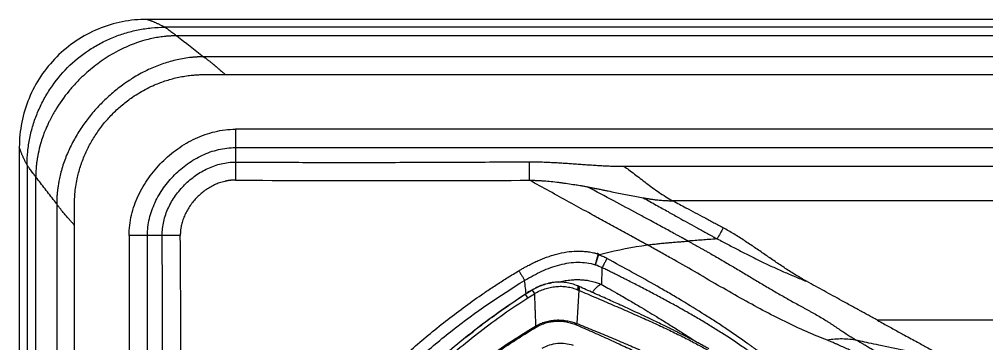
# Model space of a CAD drawing. Extents: x 525 to 613, y 487 to 635.
# Drawn here: x 525.39 to 548.09, y 585.09 to 592.69 of the extents above; entities that cross this region are included whole.
import ezdxf

# ---------------------------------------------------------------- set-up
doc = ezdxf.new("R2010")
doc.units = 0
doc.header["$MEASUREMENT"] = 0
doc.layers.add('1', color=4, linetype='Continuous')
doc.layers.add('STD TEST', color=3, linetype='Continuous')

# ---------------------------------------------------------------- blocks, each defined once
blk = doc.blocks.new('2023 VANGUARD')
at = {"layer": '1', "linetype": 'Continuous', "lineweight": 25}
for p, q in [((40.571, 0), (-40.571, 0)), ((-43.571, -3), (-43.571, -84.142))]:
    blk.add_line(p, q, dxfattribs=at)
at = {"layer": '1', "color": 3, "linetype": 'Continuous', "lineweight": 25}
for p, q in [((40.154, -0.184), (-40.154, -0.184)), ((39.877, -0.387), (-39.877, -0.387)), ((39.244, -0.878), (-39.244, -0.878)), ((-39.242, -1.296), (-38.735, -1.296)), ((-38.735, -1.296), (38.735, -1.296)), ((-7, -2.577), (-38.5, -2.577)), ((-38.5, -3.007), (-7.128, -3.007)), ((-38.5, -3.007), (-38.5, -3.348)), ((-43.387, -3.417), (-43.387, -83.725)), ((-29.379, -3.446), (-7.517, -3.446)), ((-43.184, -83.448), (-43.184, -3.694)), ((-19.657, -4.254), (-28.233, -4.254)), ((-42.693, -4.327), (-42.693, -82.815)), ((-42.275, -82.306), (-42.275, -4.836)), ((-40.994, -5.071), (-40.994, -37.279)), ((-40.564, -37.255), (-40.564, -5.071)), ((-40.218, -5.071), (-40.564, -5.071)), ((-31.701, -6.442), (-31.532, -6.344)), ((-31.694, -6.444), (-31.536, -6.347)), ((-31.502, -6.327), (-31.626, -6.397)), ((-31.442, -6.297), (-31.459, -6.304)), ((-30.439, -6.353), (-30.487, -7.133)), ((-30.465, -6.343), (-30.439, -6.353)), ((-30.435, -6.264), (-30.459, -6.253)), ((-31.701, -6.444), (-31.701, -6.442)), ((-31.605, -6.385), (-31.645, -6.41)), ((-31.636, -6.529), (-31.481, -6.434)), ((-31.451, -7.194), (-31.437, -7.219)), ((-30.487, -7.133), (-30.501, -7.164)), ((-19.897, -7.056), (-23.43, -7.056)), ((-33.089, -7.455), (-32.917, -7.33))]:
    blk.add_line(p, q, dxfattribs=at)
for centre, radius, start, end in [((-32.073, -6.754), 0.679, 28.4365, 37.1471), ((-30.548, -6.292), 0.0971, 328.895, 23.8696), ((-32.323, -6.934), 0.798, 30.4841, 37.9054)]:
    blk.add_arc(centre, radius, start, end, dxfattribs=at)
at = {"layer": '1', "linetype": 'Continuous', "lineweight": 25}
blk.add_open_spline([(-40.571, 0), (-40.767, 0), (-41.16, -0.039), (-41.726, -0.21), (-42.248, -0.49), (-42.706, -0.865), (-43.081, -1.323), (-43.36, -1.845), (-43.532, -2.411), (-43.571, -2.804), (-43.571, -3)], degree=3, dxfattribs=at)
at = {"layer": '1', "color": 3, "linetype": 'Continuous', "lineweight": 25}
for points, knots in [([(-43.387, -3.417), (-43.387, -3.311), (-43.377, -3.1), (-43.33, -2.786), (-43.252, -2.478), (-43.145, -2.179), (-43.008, -1.892), (-42.79, -1.529), (-42.453, -1.118), (-42.042, -0.781), (-41.679, -0.562), (-41.392, -0.426), (-41.093, -0.319), (-40.785, -0.241), (-40.471, -0.194), (-40.259, -0.184), (-40.154, -0.184)], [0, 0, 0, 0, 0.0625, 0.125, 0.1875, 0.25, 0.3125, 0.375, 0.5, 0.625, 0.6875, 0.75, 0.8125, 0.875, 0.9375, 1, 1, 1, 1]), ([(-40.571, 0), (-40.561, -0.003), (-40.543, -0.009), (-40.515, -0.019), (-40.487, -0.03), (-40.459, -0.04), (-40.431, -0.052), (-40.403, -0.063), (-40.375, -0.075), (-40.347, -0.087), (-40.319, -0.1), (-40.292, -0.113), (-40.264, -0.126), (-40.236, -0.14), (-40.209, -0.154), (-40.181, -0.169), (-40.163, -0.179), (-40.154, -0.184)], [0, 0, 0, 0, 0.067342, 0.134588, 0.201737, 0.26879, 0.335746, 0.402606, 0.46937, 0.536037, 0.602607, 0.669081, 0.735458, 0.801738, 0.867922, 0.93401, 1, 1, 1, 1]), ([(-40.154, -0.184), (-40.153, -0.184), (-40.152, -0.185), (-40.15, -0.186), (-40.147, -0.187), (-40.144, -0.189), (-40.141, -0.191), (-40.138, -0.193), (-40.134, -0.196), (-40.13, -0.199), (-40.126, -0.202), (-40.121, -0.205), (-40.109, -0.213), (-40.087, -0.229), (-40.052, -0.255), (-40.011, -0.285), (-39.976, -0.311), (-39.947, -0.333), (-39.925, -0.35), (-39.902, -0.368), (-39.885, -0.38), (-39.877, -0.387)], [0, 0, 0, 0, 0.020824, 0.041874, 0.063162, 0.084699, 0.106494, 0.128557, 0.150898, 0.173524, 0.196443, 0.219664, 0.243192, 0.364083, 0.494919, 0.616461, 0.750757, 0.808276, 0.869014, 0.932936, 1, 1, 1, 1]), ([(-39.877, -0.387), (-39.888, -0.387), (-39.91, -0.387), (-39.942, -0.387), (-39.975, -0.388), (-40.007, -0.39), (-40.04, -0.391), (-40.072, -0.394), (-40.105, -0.396), (-40.137, -0.399), (-40.208, -0.406), (-40.315, -0.421), (-40.468, -0.45), (-40.705, -0.509), (-40.954, -0.597), (-41.212, -0.717), (-41.408, -0.824), (-41.599, -0.945), (-41.777, -1.073), (-41.946, -1.21), (-42.098, -1.348), (-42.253, -1.504), (-42.472, -1.751), (-42.657, -2.011), (-42.794, -2.249), (-42.849, -2.354), (-42.909, -2.477), (-42.951, -2.573), (-42.992, -2.677), (-43.028, -2.774), (-43.08, -2.937), (-43.115, -3.079), (-43.134, -3.177), (-43.14, -3.208), (-43.146, -3.243), (-43.152, -3.28), (-43.158, -3.321), (-43.164, -3.365), (-43.17, -3.412), (-43.174, -3.462), (-43.178, -3.516), (-43.182, -3.572), (-43.184, -3.632), (-43.184, -3.673), (-43.184, -3.694)], [0, 0, 0, 0, 0.006349, 0.012698, 0.019046, 0.025394, 0.031743, 0.038091, 0.044439, 0.050786, 0.057134, 0.085716, 0.114309, 0.147854, 0.228558, 0.268239, 0.314256, 0.35878, 0.399966, 0.44284, 0.485718, 0.519842, 0.571472, 0.678555, 0.705333, 0.732111, 0.747707, 0.785678, 0.792838, 0.813086, 0.846421, 0.892836, 0.898444, 0.904656, 0.911472, 0.918892, 0.926916, 0.935544, 0.944777, 0.954613, 0.965054, 0.976099, 0.987747, 1, 1, 1, 1]), ([(-39.244, -0.878), (-39.247, -0.878), (-39.255, -0.878), (-39.265, -0.878), (-39.276, -0.878), (-39.287, -0.878), (-39.297, -0.879), (-39.308, -0.879), (-39.318, -0.879), (-39.329, -0.88), (-39.339, -0.88), (-39.35, -0.88), (-39.36, -0.881), (-39.37, -0.881), (-39.38, -0.882), (-39.391, -0.882), (-39.401, -0.883), (-39.435, -0.885), (-39.494, -0.889), (-39.605, -0.901), (-39.743, -0.921), (-39.906, -0.956), (-40.068, -0.999), (-40.227, -1.05), (-40.384, -1.11), (-40.544, -1.18), (-40.708, -1.263), (-40.86, -1.349), (-40.995, -1.434), (-41.165, -1.551), (-41.38, -1.718), (-41.626, -1.945), (-41.853, -2.191), (-42.058, -2.455), (-42.211, -2.69), (-42.319, -2.885), (-42.394, -3.035), (-42.461, -3.187), (-42.52, -3.343), (-42.572, -3.502), (-42.612, -3.653), (-42.64, -3.784), (-42.659, -3.894), (-42.672, -3.988), (-42.682, -4.077), (-42.687, -4.146), (-42.69, -4.202), (-42.691, -4.243), (-42.692, -4.285), (-42.693, -4.313), (-42.693, -4.327)], [0, 0, 0, 0, 0.00202, 0.004031, 0.006033, 0.008025, 0.010008, 0.011983, 0.013949, 0.015906, 0.017854, 0.019793, 0.021723, 0.023643, 0.025553, 0.027454, 0.029345, 0.031227, 0.046823, 0.062478, 0.093624, 0.125015, 0.156137, 0.187516, 0.218649, 0.250007, 0.285563, 0.321409, 0.348083, 0.374979, 0.437495, 0.500011, 0.562521, 0.625026, 0.6875, 0.719113, 0.749983, 0.781236, 0.812485, 0.843731, 0.874983, 0.899996, 0.918756, 0.937514, 0.953105, 0.968765, 0.976567, 0.984384, 0.991935, 1, 1, 1, 1]), ([(-39.244, -0.878), (-39.237, -0.883), (-39.224, -0.892), (-39.204, -0.906), (-39.183, -0.922), (-39.161, -0.938), (-39.138, -0.955), (-39.105, -0.981), (-39.056, -1.021), (-38.989, -1.077), (-38.923, -1.135), (-38.87, -1.181), (-38.829, -1.216), (-38.797, -1.244), (-38.765, -1.271), (-38.745, -1.288), (-38.735, -1.296)], [0, 0, 0, 0, 0.037685, 0.076959, 0.117822, 0.160275, 0.20432, 0.249959, 0.355035, 0.500002, 0.644968, 0.750045, 0.817903, 0.882179, 0.942876, 1, 1, 1, 1]), ([(-42.275, -4.329), (-42.275, -4.318), (-42.275, -4.296), (-42.274, -4.262), (-42.273, -4.228), (-42.272, -4.195), (-42.27, -4.161), (-42.268, -4.127), (-42.261, -4.046), (-42.246, -3.916), (-42.216, -3.75), (-42.18, -3.596), (-42.145, -3.478), (-42.114, -3.384), (-42.08, -3.291), (-42.015, -3.131), (-41.906, -2.909), (-41.75, -2.656), (-41.571, -2.419), (-41.371, -2.2), (-41.152, -2), (-40.941, -1.841), (-40.746, -1.716), (-40.573, -1.62), (-40.365, -1.522), (-40.118, -1.429), (-39.878, -1.365), (-39.684, -1.329), (-39.566, -1.314), (-39.478, -1.306), (-39.419, -1.301), (-39.36, -1.298), (-39.301, -1.296), (-39.262, -1.296), (-39.242, -1.296)], [0, 0, 0, 0, 0.007093, 0.014189, 0.021289, 0.028393, 0.035503, 0.042621, 0.049746, 0.087226, 0.125013, 0.156282, 0.187345, 0.203117, 0.218609, 0.250039, 0.312304, 0.375021, 0.437385, 0.500004, 0.562595, 0.62499, 0.666917, 0.708521, 0.749999, 0.812705, 0.874975, 0.906654, 0.937656, 0.950127, 0.962591, 0.975055, 0.987522, 1, 1, 1, 1]), ([(-40.994, -5.071), (-40.994, -4.99), (-40.984, -4.829), (-40.941, -4.59), (-40.872, -4.358), (-40.781, -4.134), (-40.668, -3.92), (-40.493, -3.648), (-40.231, -3.34), (-39.922, -3.078), (-39.651, -2.903), (-39.437, -2.791), (-39.213, -2.699), (-38.98, -2.63), (-38.742, -2.587), (-38.581, -2.577), (-38.5, -2.577)], [0, 0, 0, 0, 0.0625, 0.125, 0.1875, 0.25, 0.3125, 0.375, 0.5, 0.625, 0.6875, 0.75, 0.8125, 0.875, 0.9375, 1, 1, 1, 1]), ([(-38.5, -2.577), (-38.5, -2.62), (-38.5, -2.663), (-38.5, -2.747), (-38.5, -2.787), (-38.5, -2.862), (-38.5, -2.896), (-38.5, -2.958), (-38.5, -2.985), (-38.5, -3.007)], [0, 0, 0, 0, 0.25, 0.25, 0.5, 0.5, 0.75, 0.75, 1, 1, 1, 1]), ([(-43.387, -3.417), (-43.392, -3.408), (-43.402, -3.39), (-43.417, -3.362), (-43.431, -3.334), (-43.445, -3.307), (-43.458, -3.279), (-43.471, -3.251), (-43.484, -3.224), (-43.496, -3.196), (-43.508, -3.168), (-43.519, -3.14), (-43.53, -3.112), (-43.541, -3.084), (-43.551, -3.056), (-43.561, -3.028), (-43.568, -3.009), (-43.571, -3)], [0, 0, 0, 0, 0.06599, 0.132077, 0.198261, 0.264541, 0.330918, 0.397392, 0.463962, 0.530629, 0.597392, 0.664252, 0.731209, 0.798262, 0.865412, 0.932658, 1, 1, 1, 1]), ([(-40.564, -5.071), (-40.564, -5.004), (-40.556, -4.871), (-40.508, -4.607), (-40.396, -4.291), (-40.193, -3.945), (-39.933, -3.638), (-39.626, -3.379), (-39.279, -3.175), (-38.963, -3.063), (-38.7, -3.015), (-38.567, -3.007), (-38.5, -3.007)], [0, 0, 0, 0, 0.0625, 0.125, 0.25, 0.375, 0.5, 0.625, 0.75, 0.875, 0.9375, 1, 1, 1, 1]), ([(-40.218, -5.071), (-40.218, -5.015), (-40.212, -4.904), (-40.174, -4.684), (-40.082, -4.419), (-39.913, -4.129), (-39.696, -3.873), (-39.44, -3.656), (-39.151, -3.487), (-38.887, -3.393), (-38.667, -3.354), (-38.556, -3.348), (-38.5, -3.348)], [0, 0, 0, 0, 0.0625, 0.125, 0.25, 0.375, 0.5, 0.625, 0.75, 0.875, 0.9375, 1, 1, 1, 1]), ([(-38.5, -3.348), (-38.382, -3.349), (-38.148, -3.35), (-37.797, -3.351), (-37.447, -3.352), (-37.1, -3.353), (-36.754, -3.354), (-36.41, -3.354), (-36.067, -3.355), (-35.727, -3.355), (-35.388, -3.354), (-34.887, -3.354), (-34.199, -3.352), (-33.361, -3.349), (-32.487, -3.345), (-31.912, -3.342), (-31.599, -3.34)], [0, 0, 0, 0, 0.0511193, 0.1019895, 0.1526107, 0.202983, 0.2531064, 0.302981, 0.352607, 0.4019842, 0.451113, 0.4999932, 0.6197055, 0.7499932, 0.864267, 1, 1, 1, 1]), ([(-38.5, -3.348), (-38.5, -3.351), (-38.5, -3.356), (-38.5, -3.363), (-38.5, -3.371), (-38.5, -3.379), (-38.5, -3.387), (-38.5, -3.395), (-38.5, -3.403), (-38.5, -3.411), (-38.5, -3.419), (-38.5, -3.427), (-38.5, -3.435), (-38.5, -3.442), (-38.5, -3.45), (-38.5, -3.457), (-38.5, -3.465), (-38.5, -3.472), (-38.5, -3.478), (-38.5, -3.485), (-38.5, -3.491), (-38.5, -3.497), (-38.5, -3.503), (-38.5, -3.509), (-38.5, -3.514), (-38.5, -3.519), (-38.5, -3.523), (-38.5, -3.537), (-38.5, -3.56), (-38.5, -3.594), (-38.5, -3.626), (-38.5, -3.658), (-38.5, -3.688), (-38.5, -3.717), (-38.5, -3.745), (-38.5, -3.762), (-38.5, -3.771)], [0, 0, 0, 0, 0.027898, 0.055231, 0.081975, 0.108107, 0.133607, 0.158455, 0.182633, 0.206124, 0.228914, 0.250988, 0.272335, 0.292943, 0.312802, 0.331904, 0.350241, 0.367805, 0.384591, 0.400594, 0.41581, 0.430235, 0.443866, 0.4567, 0.468737, 0.479974, 0.49041, 0.500045, 0.574468, 0.645673, 0.713511, 0.77788, 0.83872, 0.896011, 0.949759, 1, 1, 1, 1]), ([(-31.599, -3.34), (-31.588, -3.34), (-31.566, -3.34), (-31.533, -3.34), (-31.499, -3.34), (-31.465, -3.34), (-31.43, -3.341), (-31.394, -3.342), (-31.357, -3.343), (-31.288, -3.345), (-31.183, -3.349), (-31.047, -3.355), (-30.906, -3.363), (-30.774, -3.372), (-30.633, -3.381), (-30.495, -3.391), (-30.351, -3.401), (-30.209, -3.411), (-30.071, -3.42), (-29.93, -3.429), (-29.794, -3.436), (-29.677, -3.441), (-29.585, -3.444), (-29.514, -3.445), (-29.445, -3.446), (-29.4, -3.446), (-29.379, -3.446)], [0, 0, 0, 0, 0.014628, 0.029538, 0.044732, 0.060211, 0.075976, 0.092028, 0.10837, 0.125, 0.184821, 0.249999, 0.308843, 0.375, 0.428851, 0.5, 0.562501, 0.625001, 0.691657, 0.750002, 0.815364, 0.875001, 0.908043, 0.939885, 0.970534, 1, 1, 1, 1]), ([(-31.595, -3.774), (-31.595, -3.732), (-31.595, -3.689), (-31.596, -3.605), (-31.596, -3.563), (-31.597, -3.486), (-31.597, -3.45), (-31.598, -3.388), (-31.599, -3.361), (-31.599, -3.34)], [0, 0, 0, 0, 0.25, 0.25, 0.5, 0.5, 0.75, 0.75, 1, 1, 1, 1]), ([(-43.184, -3.694), (-43.188, -3.689), (-43.195, -3.679), (-43.206, -3.666), (-43.216, -3.652), (-43.226, -3.639), (-43.235, -3.627), (-43.244, -3.615), (-43.262, -3.592), (-43.286, -3.559), (-43.316, -3.519), (-43.342, -3.484), (-43.359, -3.46), (-43.369, -3.446), (-43.374, -3.438), (-43.379, -3.431), (-43.382, -3.425), (-43.385, -3.421), (-43.387, -3.418), (-43.387, -3.417)], [0, 0, 0, 0, 0.038706, 0.076392, 0.11305, 0.148673, 0.183252, 0.216782, 0.249256, 0.38355, 0.505097, 0.635932, 0.756828, 0.799725, 0.841605, 0.882518, 0.922514, 0.961653, 1, 1, 1, 1]), ([(-42.693, -4.327), (-42.702, -4.315), (-42.784, -4.21), (-42.939, -4.013), (-43.093, -3.813), (-43.174, -3.707), (-43.184, -3.694)], [0.2183404, 0.2183404, 0.2183404, 0.2183404, 0.25, 0.5, 0.75, 0.7855862, 0.7855862, 0.7855862, 0.7855862]), ([(-38.5, -3.771), (-38.507, -3.771), (-38.521, -3.771), (-38.541, -3.771), (-38.562, -3.772), (-38.583, -3.774), (-38.603, -3.775), (-38.624, -3.777), (-38.645, -3.78), (-38.666, -3.783), (-38.687, -3.787), (-38.708, -3.79), (-38.729, -3.795), (-38.783, -3.807), (-38.871, -3.833), (-38.987, -3.88), (-39.099, -3.939), (-39.205, -4.007), (-39.305, -4.085), (-39.397, -4.171), (-39.483, -4.264), (-39.559, -4.364), (-39.627, -4.47), (-39.685, -4.583), (-39.732, -4.7), (-39.758, -4.793), (-39.772, -4.857), (-39.778, -4.893), (-39.784, -4.929), (-39.788, -4.965), (-39.79, -5), (-39.792, -5.036), (-39.792, -5.059), (-39.792, -5.071)], [0, 0, 0, 0, 0.010212, 0.020447, 0.030709, 0.041002, 0.05133, 0.061697, 0.072107, 0.082563, 0.093069, 0.103629, 0.114246, 0.124925, 0.186843, 0.250003, 0.311987, 0.374952, 0.437064, 0.500003, 0.562703, 0.625059, 0.687847, 0.749993, 0.81312, 0.875065, 0.893381, 0.911507, 0.929464, 0.947271, 0.964949, 0.982518, 1, 1, 1, 1]), ([(-38.5, -3.771), (-37.349, -3.778), (-36.198, -3.782), (-33.895, -3.783), (-32.744, -3.779), (-31.595, -3.774)], [0, 0, 0, 0, 0.5, 0.5, 1, 1, 1, 1]), ([(-31.595, -3.774), (-31.584, -3.774), (-31.562, -3.774), (-31.529, -3.774), (-31.496, -3.775), (-31.462, -3.776), (-31.428, -3.777), (-31.394, -3.779), (-31.359, -3.78), (-31.324, -3.782), (-31.288, -3.785), (-31.21, -3.79), (-31.085, -3.802), (-30.945, -3.818), (-30.83, -3.833), (-30.718, -3.848), (-30.599, -3.866), (-30.488, -3.883), (-30.402, -3.897), (-30.323, -3.911), (-30.268, -3.921), (-30.242, -3.926)], [0, 0, 0, 0, 0.02382, 0.047902, 0.072246, 0.096854, 0.121723, 0.146855, 0.172249, 0.197904, 0.223821, 0.249999, 0.370431, 0.499998, 0.558955, 0.624999, 0.749996, 0.82244, 0.875001, 0.941332, 1, 1, 1, 1]), ([(-28.829, -5.292), (-28.832, -5.29), (-28.84, -5.285), (-28.851, -5.279), (-28.862, -5.273), (-28.874, -5.267), (-28.885, -5.261), (-28.896, -5.255), (-28.907, -5.248), (-28.918, -5.242), (-28.93, -5.236), (-28.941, -5.23), (-28.952, -5.224), (-28.963, -5.218), (-28.974, -5.212), (-28.986, -5.205), (-28.997, -5.199), (-29.008, -5.193), (-29.019, -5.187), (-29.03, -5.181), (-29.041, -5.175), (-29.052, -5.169), (-29.064, -5.163), (-29.075, -5.157), (-29.086, -5.15), (-29.097, -5.144), (-29.108, -5.138), (-29.119, -5.132), (-29.13, -5.126), (-29.141, -5.12), (-29.152, -5.114), (-29.163, -5.108), (-29.228, -5.073), (-29.347, -5.007), (-29.576, -4.882), (-29.865, -4.723), (-30.245, -4.515), (-30.665, -4.284), (-31.126, -4.031), (-31.437, -3.86), (-31.595, -3.774)], [0, 0, 0, 0, 0.004063, 0.008127, 0.012191, 0.016253, 0.020313, 0.024369, 0.028423, 0.032474, 0.036523, 0.040569, 0.044613, 0.048654, 0.052693, 0.05673, 0.060764, 0.064796, 0.068826, 0.072853, 0.076877, 0.0809, 0.08492, 0.088938, 0.092953, 0.096966, 0.100977, 0.104985, 0.108991, 0.112995, 0.116997, 0.120996, 0.124993, 0.186978, 0.250008, 0.373578, 0.500003, 0.662739, 0.829258, 1, 1, 1, 1]), ([(-30.242, -3.926), (-30.217, -3.931), (-30.166, -3.941), (-30.086, -3.956), (-30.001, -3.973), (-29.917, -3.99), (-29.832, -4.007), (-29.723, -4.03), (-29.585, -4.058), (-29.42, -4.091), (-29.253, -4.124), (-29.087, -4.155), (-28.978, -4.176), (-28.925, -4.185)], [0, 0, 0, 0, 0.05659, 0.117148, 0.181632, 0.249996, 0.307591, 0.374999, 0.500002, 0.622, 0.750003, 0.879454, 1, 1, 1, 1]), ([(-27.872, -5.201), (-27.875, -5.199), (-27.883, -5.195), (-27.895, -5.188), (-27.91, -5.18), (-27.927, -5.171), (-27.955, -5.156), (-27.986, -5.139), (-28.035, -5.112), (-28.093, -5.081), (-28.192, -5.027), (-28.315, -4.96), (-28.526, -4.845), (-28.773, -4.712), (-29.158, -4.506), (-29.639, -4.248), (-30.034, -4.037), (-30.242, -3.926)], [0, 0, 0, 0, 0.004606, 0.009814, 0.015625, 0.022907, 0.03125, 0.051359, 0.0625, 0.09375, 0.125, 0.1875, 0.25, 0.392857, 0.5, 0.737158, 1, 1, 1, 1]), ([(-28.925, -4.185), (-28.911, -4.188), (-28.884, -4.193), (-28.847, -4.199), (-28.812, -4.205), (-28.782, -4.21), (-28.733, -4.218), (-28.667, -4.227), (-28.59, -4.236), (-28.525, -4.242), (-28.467, -4.246), (-28.409, -4.25), (-28.351, -4.252), (-28.292, -4.254), (-28.253, -4.254), (-28.233, -4.254)], [0, 0, 0, 0, 0.061261, 0.116814, 0.166744, 0.211132, 0.250053, 0.383145, 0.499989, 0.582232, 0.664982, 0.748195, 0.831817, 0.915781, 1, 1, 1, 1]), ([(-28.925, -4.185), (-28.823, -4.242), (-28.629, -4.35), (-28.354, -4.504), (-28.04, -4.68), (-27.778, -4.825), (-27.562, -4.945), (-27.448, -5.008), (-27.362, -5.056), (-27.304, -5.088), (-27.277, -5.103), (-27.258, -5.114), (-27.249, -5.119), (-27.246, -5.121)], [0, 0, 0, 0, 0.181869, 0.346247, 0.493022, 0.74341, 0.813034, 0.878568, 0.947684, 0.965912, 0.983692, 0.994324, 1, 1, 1, 1]), ([(-28.233, -4.254), (-28.13, -4.309), (-27.953, -4.402), (-27.703, -4.534), (-27.52, -4.631), (-27.375, -4.71), (-27.283, -4.759), (-27.211, -4.798), (-27.165, -4.823), (-27.129, -4.843), (-27.11, -4.853), (-27.1, -4.859), (-27.098, -4.859), (-27.097, -4.86), (-27.093, -4.862), (-27.086, -4.866), (-27.07, -4.875), (-27.056, -4.882), (-27.047, -4.887)], [0.3231986, 0.3231986, 0.3231986, 0.3231986, 0.5, 0.625, 0.75, 0.8125, 0.875, 0.90625, 0.9375, 0.953125, 0.96875, 0.9697266, 0.9707031, 0.9716797, 0.9726562, 0.9765625, 0.984375, 1, 1, 1, 1]), ([(-42.275, -4.836), (-42.28, -4.829), (-42.291, -4.816), (-42.308, -4.796), (-42.326, -4.775), (-42.345, -4.753), (-42.364, -4.73), (-42.393, -4.697), (-42.436, -4.648), (-42.494, -4.581), (-42.55, -4.515), (-42.593, -4.462), (-42.624, -4.422), (-42.649, -4.389), (-42.672, -4.357), (-42.686, -4.337), (-42.693, -4.327)], [0, 0, 0, 0, 0.037685, 0.076959, 0.117822, 0.160275, 0.20432, 0.249959, 0.355033, 0.500002, 0.644967, 0.750045, 0.817903, 0.882179, 0.942876, 1, 1, 1, 1]), ([(-42.275, -4.836), (-42.275, -4.814), (-42.275, -4.73), (-42.275, -4.561), (-42.275, -4.414), (-42.275, -4.329)], [0, 0, 0, 0, 0.1270692, 0.4999999, 1, 1, 1, 1]), ([(-27.047, -4.887), (-27.072, -4.933), (-27.122, -5.025), (-27.168, -5.109), (-27.188, -5.148), (-27.188, -5.148), (-27.188, -5.148), (-27.188, -5.148)], [0, 0, 0, 0, 0.5, 1, 1, 1, 1.000246, 1.000246, 1.000246, 1.000246]), ([(-25.098, -6.141), (-25.108, -6.135), (-25.128, -6.124), (-25.169, -6.101), (-25.242, -6.059), (-25.387, -5.972), (-25.591, -5.841), (-25.832, -5.679), (-26.071, -5.515), (-26.311, -5.351), (-26.551, -5.189), (-26.796, -5.032), (-26.962, -4.934), (-27.047, -4.887)], [0.0017354, 0.0017354, 0.0017354, 0.0017354, 0.015625, 0.03125, 0.0625, 0.125, 0.25, 0.375, 0.5, 0.625, 0.75, 0.875, 1, 1, 1, 1]), ([(-40.564, -5.071), (-40.586, -5.071), (-40.613, -5.071), (-40.674, -5.071), (-40.709, -5.071), (-40.784, -5.071), (-40.824, -5.071), (-40.908, -5.071), (-40.951, -5.071), (-40.994, -5.071)], [0, 0, 0, 0, 0.25, 0.25, 0.5, 0.5, 0.75, 0.75, 1, 1, 1, 1]), ([(-40.23, -11.976), (-40.229, -11.832), (-40.228, -11.544), (-40.225, -11.113), (-40.222, -10.681), (-40.218, -10.087), (-40.215, -9.368), (-40.212, -8.621), (-40.21, -8.012), (-40.21, -7.505), (-40.21, -7.004), (-40.211, -6.511), (-40.212, -6.025), (-40.215, -5.546), (-40.217, -5.228), (-40.218, -5.071)], [0, 0, 0, 0, 0.0625, 0.125, 0.187499, 0.25, 0.383072, 0.499994, 0.574432, 0.647865, 0.720296, 0.791724, 0.86215, 0.931576, 1, 1, 1, 1]), ([(-39.792, -5.071), (-39.797, -5.071), (-39.807, -5.071), (-39.822, -5.071), (-39.838, -5.071), (-39.854, -5.071), (-39.87, -5.071), (-39.888, -5.071), (-39.905, -5.071), (-39.923, -5.071), (-39.942, -5.071), (-39.961, -5.071), (-39.98, -5.071), (-39.999, -5.071), (-40.018, -5.071), (-40.034, -5.071), (-40.047, -5.071), (-40.057, -5.071), (-40.068, -5.071), (-40.081, -5.071), (-40.094, -5.071), (-40.109, -5.071), (-40.124, -5.071), (-40.139, -5.071), (-40.155, -5.071), (-40.172, -5.071), (-40.188, -5.071), (-40.203, -5.071), (-40.213, -5.071), (-40.218, -5.071)], [0, 0, 0, 0, 0.028359, 0.057847, 0.088472, 0.120241, 0.153158, 0.187223, 0.222435, 0.258788, 0.296272, 0.334873, 0.374573, 0.415348, 0.457169, 0.500002, 0.520271, 0.543711, 0.570311, 0.600054, 0.632913, 0.668849, 0.707811, 0.749732, 0.794526, 0.842089, 0.892293, 0.944988, 1, 1, 1, 1]), ([(-39.794, -11.981), (-39.793, -11.711), (-39.79, -11.208), (-39.786, -10.506), (-39.783, -9.913), (-39.782, -9.427), (-39.781, -9.048), (-39.78, -8.778), (-39.78, -8.616), (-39.779, -8.256), (-39.779, -7.662), (-39.781, -6.966), (-39.783, -6.39), (-39.785, -5.934), (-39.789, -5.479), (-39.791, -5.191), (-39.792, -5.071)], [0, 0, 0, 0, 0.117092, 0.218615, 0.304552, 0.374888, 0.429609, 0.468706, 0.492169, 0.499994, 0.625001, 0.749998, 0.802304, 0.874995, 0.947806, 1, 1, 1, 1]), ([(-28.829, -5.292), (-28.829, -5.292), (-28.829, -5.292), (-28.829, -5.292), (-28.788, -5.286), (-28.707, -5.276), (-28.586, -5.262), (-28.465, -5.25), (-28.344, -5.239), (-28.224, -5.229), (-28.105, -5.219), (-27.987, -5.21), (-27.91, -5.204), (-27.872, -5.201), (-27.872, -5.201), (-27.872, -5.201), (-27.872, -5.201)], [-0.000042, -0.000042, -0.000042, -0.000042, -0.000012, -0.000012, -0.000012, 0.124988, 0.249988, 0.374988, 0.499988, 0.624988, 0.749988, 0.874988, 0.999988, 0.999988, 0.999988, 1.00003, 1.00003, 1.00003, 1.00003]), ([(-27.188, -5.148), (-27.255, -5.153), (-27.373, -5.162), (-27.547, -5.176), (-27.708, -5.188), (-27.817, -5.197), (-27.871, -5.201)], [0, 0, 0, 0, 0.293681, 0.518666, 0.762347, 1, 1, 1, 1]), ([(-27.871, -5.201), (-27.851, -5.213), (-27.808, -5.236), (-27.744, -5.271), (-27.679, -5.307), (-27.613, -5.344), (-27.545, -5.382), (-27.477, -5.42), (-27.407, -5.46), (-27.315, -5.512), (-27.203, -5.576), (-27.068, -5.655), (-26.936, -5.732), (-26.805, -5.81), (-26.677, -5.886), (-26.503, -5.989), (-26.287, -6.119), (-26.072, -6.247), (-25.9, -6.348), (-25.729, -6.447), (-25.515, -6.569), (-25.323, -6.675), (-25.196, -6.744), (-25.132, -6.779), (-25.069, -6.814), (-24.984, -6.86), (-24.88, -6.918), (-24.756, -6.99), (-24.655, -7.051), (-24.576, -7.101), (-24.518, -7.139), (-24.461, -7.177), (-24.405, -7.214), (-24.35, -7.252), (-24.278, -7.3), (-24.19, -7.357), (-24.106, -7.41), (-24.042, -7.45), (-24, -7.476), (-23.964, -7.498), (-23.934, -7.516), (-23.914, -7.527), (-23.905, -7.533)], [0, 0, 0, 0, 0.014574, 0.029449, 0.044624, 0.060097, 0.075867, 0.091934, 0.108294, 0.124948, 0.156336, 0.187455, 0.220951, 0.249961, 0.28153, 0.312466, 0.37497, 0.437473, 0.468726, 0.499978, 0.562481, 0.624985, 0.640603, 0.656238, 0.67196, 0.687491, 0.718743, 0.749995, 0.781247, 0.797015, 0.812499, 0.82817, 0.84375, 0.859228, 0.875004, 0.906309, 0.937494, 0.953102, 0.968746, 0.979309, 0.989724, 1, 1, 1, 1]), ([(-27.246, -5.121), (-27.241, -5.124), (-27.232, -5.129), (-27.219, -5.135), (-27.209, -5.14), (-27.202, -5.143), (-27.196, -5.145), (-27.193, -5.146), (-27.191, -5.147), (-27.19, -5.147), (-27.189, -5.148), (-27.188, -5.148), (-27.188, -5.148)], [0, 0, 0, 0, 0.271047, 0.515727, 0.643293, 0.792028, 0.871401, 0.9323, 0.958942, 0.978632, 0.991844, 1, 1, 1, 1]), ([(-27.188, -5.148), (-27.188, -5.148), (-27.188, -5.148), (-27.188, -5.148), (-27.102, -5.193), (-26.931, -5.283), (-26.674, -5.417), (-26.416, -5.549), (-26.157, -5.678), (-25.895, -5.802), (-25.631, -5.92), (-25.409, -6.015), (-25.252, -6.08), (-25.174, -6.112), (-25.129, -6.13), (-25.107, -6.139), (-25.095, -6.143)], [0, 0, 0, 0, 0.000091, 0.000091, 0.000091, 0.125091, 0.250091, 0.375091, 0.500091, 0.625091, 0.750091, 0.875091, 0.937591, 0.968841, 0.984466, 1.000091, 1.000091, 1.000091, 1.000091]), ([(-31.846, -5.896), (-31.833, -5.889), (-31.81, -5.874), (-31.774, -5.853), (-31.738, -5.833), (-31.703, -5.813), (-31.669, -5.795), (-31.609, -5.763), (-31.526, -5.72), (-31.416, -5.668), (-31.305, -5.621), (-31.192, -5.577), (-31.078, -5.539), (-30.921, -5.493), (-30.724, -5.452), (-30.523, -5.435), (-30.364, -5.437), (-30.264, -5.445), (-30.185, -5.456), (-30.126, -5.466), (-30.08, -5.476), (-30.041, -5.485), (-30.021, -5.49), (-30.007, -5.493)], [0, 0, 0, 0, 0.02181, 0.043259, 0.064347, 0.085077, 0.105448, 0.125461, 0.189342, 0.250915, 0.314789, 0.375968, 0.439127, 0.500361, 0.629066, 0.75054, 0.813283, 0.874867, 0.906022, 0.937192, 0.968649, 0.977951, 1, 1, 1, 1]), ([(-29.978, -5.522), (-29.939, -5.512), (-29.901, -5.502), (-29.521, -5.407), (-29.176, -5.339), (-28.829, -5.292)], [0.20682118, 0.20682118, 0.20682118, 0.20682118, 0.21176884, 0.21176884, 0.25494767, 0.25494767, 0.25494767, 0.25494767]), ([(-24.604, -7.527), (-24.762, -7.465), (-24.925, -7.398), (-25.257, -7.252), (-25.426, -7.174), (-25.768, -7.007), (-25.941, -6.918), (-26.29, -6.733), (-26.466, -6.636), (-26.821, -6.437), (-27, -6.335), (-27.359, -6.127), (-27.54, -6.022), (-27.904, -5.812), (-28.088, -5.707), (-28.364, -5.55), (-28.457, -5.498), (-28.642, -5.394), (-28.735, -5.343), (-28.829, -5.292)], [0, 0, 0, 0, 0.125, 0.125, 0.25, 0.25, 0.375, 0.375, 0.5, 0.5, 0.625, 0.625, 0.75, 0.75, 0.875, 0.875, 0.9375, 0.9375, 1, 1, 1, 1]), ([(-30.05, -5.755), (-30.048, -5.746), (-30.045, -5.734), (-30.036, -5.702), (-30.031, -5.684), (-30.019, -5.641), (-30.012, -5.618), (-29.998, -5.57), (-29.991, -5.545), (-29.983, -5.521)], [0, 0, 0, 0, 0.25, 0.25, 0.5, 0.5, 0.75, 0.75, 1, 1, 1, 1]), ([(-29.978, -5.522), (-29.979, -5.525), (-29.982, -5.532), (-29.985, -5.543), (-29.988, -5.553), (-29.991, -5.564), (-29.995, -5.574), (-29.998, -5.584), (-30.001, -5.595), (-30.004, -5.605), (-30.007, -5.615), (-30.01, -5.625), (-30.013, -5.635), (-30.016, -5.644), (-30.019, -5.654), (-30.022, -5.663), (-30.025, -5.672), (-30.028, -5.683), (-30.031, -5.693), (-30.035, -5.704), (-30.038, -5.716), (-30.041, -5.726), (-30.045, -5.737), (-30.048, -5.747), (-30.049, -5.752), (-30.05, -5.755)], [0, 0, 0, 0, 0.034515, 0.06933, 0.104421, 0.139763, 0.17533, 0.211093, 0.247024, 0.283095, 0.319274, 0.355531, 0.391835, 0.428155, 0.464459, 0.500717, 0.54005, 0.583757, 0.631758, 0.683938, 0.740135, 0.800137, 0.863675, 0.930424, 1, 1, 1, 1]), ([(-29.977, -5.501), (-29.978, -5.501), (-29.979, -5.5), (-29.981, -5.499), (-29.985, -5.497), (-29.991, -5.495), (-29.996, -5.494), (-30.001, -5.494), (-30.004, -5.494), (-30.007, -5.494), (-30.007, -5.493)], [0, 0, 0, 0, 0.052665, 0.126138, 0.250634, 0.49931, 0.64426, 0.785997, 0.91509, 1, 1, 1, 1]), ([(-29.983, -5.521), (-29.983, -5.521), (-29.982, -5.521), (-29.98, -5.522), (-29.98, -5.522), (-29.979, -5.522), (-29.979, -5.522), (-29.978, -5.522), (-29.978, -5.522), (-29.978, -5.522)], [0, 0, 0, 0, 0.5, 0.5, 0.75, 0.875, 0.96875, 0.96875, 1, 1, 1, 1]), ([(-29.781, -5.609), (-29.812, -5.592), (-29.845, -5.577), (-29.894, -5.555), (-29.919, -5.544), (-29.944, -5.534), (-29.961, -5.528), (-29.97, -5.525), (-29.978, -5.522)], [0, 0, 0, 0, 0.5, 0.5, 0.75, 0.875, 0.875, 1, 1, 1, 1]), ([(-29.781, -5.609), (-29.792, -5.631), (-29.803, -5.654), (-29.826, -5.698), (-29.837, -5.72), (-29.857, -5.758), (-29.867, -5.775), (-29.883, -5.802), (-29.889, -5.813), (-29.894, -5.821)], [0, 0, 0, 0, 0.25, 0.25, 0.5, 0.5, 0.75, 0.75, 1, 1, 1, 1]), ([(-25.629, -8.234), (-25.69, -8.186), (-25.753, -8.137), (-25.884, -8.036), (-25.952, -7.984), (-26.093, -7.879), (-26.165, -7.826), (-26.258, -7.759), (-26.277, -7.745), (-26.315, -7.718), (-26.334, -7.705), (-26.372, -7.678), (-26.39, -7.664), (-26.429, -7.637), (-26.448, -7.623), (-26.622, -7.499), (-26.783, -7.387), (-27.037, -7.216), (-27.123, -7.159), (-27.299, -7.045), (-27.389, -6.988), (-27.659, -6.817), (-27.842, -6.704), (-28.123, -6.537), (-28.217, -6.481), (-28.407, -6.371), (-28.502, -6.316), (-28.983, -6.042), (-29.377, -5.825), (-29.781, -5.609)], [0, 0, 0, 0, 0.0625, 0.0625, 0.125, 0.125, 0.1875, 0.1875, 0.203125, 0.203125, 0.21875, 0.21875, 0.234375, 0.234375, 0.25, 0.25, 0.375, 0.375, 0.4375, 0.4375, 0.5, 0.5, 0.625, 0.625, 0.6875, 0.6875, 0.75, 0.75, 1, 1, 1, 1]), ([(-37.693, -11.744), (-37.678, -11.719), (-37.648, -11.671), (-37.604, -11.598), (-37.559, -11.525), (-37.514, -11.454), (-37.47, -11.383), (-37.425, -11.312), (-37.379, -11.242), (-37.334, -11.173), (-37.289, -11.105), (-37.244, -11.036), (-37.198, -10.969), (-37.153, -10.902), (-37.107, -10.836), (-37.062, -10.77), (-37.016, -10.705), (-36.97, -10.64), (-36.925, -10.576), (-36.879, -10.513), (-36.833, -10.45), (-36.787, -10.387), (-36.741, -10.326), (-36.695, -10.264), (-36.649, -10.204), (-36.603, -10.143), (-36.557, -10.084), (-36.472, -9.973), (-36.345, -9.814), (-36.178, -9.61), (-36.011, -9.412), (-35.785, -9.153), (-35.494, -8.833), (-35.129, -8.456), (-34.754, -8.093), (-34.368, -7.742), (-33.974, -7.404), (-33.568, -7.076), (-33.151, -6.761), (-32.828, -6.531), (-32.602, -6.377), (-32.479, -6.295), (-32.354, -6.214), (-32.229, -6.133), (-32.102, -6.053), (-31.974, -5.974), (-31.889, -5.922), (-31.846, -5.896)], [0, 0, 0, 0, 0.010281, 0.020506, 0.030676, 0.040791, 0.050851, 0.060857, 0.070809, 0.080706, 0.090551, 0.100342, 0.11008, 0.119765, 0.129398, 0.138978, 0.148505, 0.157981, 0.167405, 0.176777, 0.186097, 0.195366, 0.204583, 0.213749, 0.222863, 0.231927, 0.24094, 0.249901, 0.282233, 0.313862, 0.344789, 0.375015, 0.437453, 0.499961, 0.563557, 0.624854, 0.687397, 0.749996, 0.812292, 0.874935, 0.892611, 0.910351, 0.928154, 0.94602, 0.963949, 0.981943, 1, 1, 1, 1]), ([(-31.846, -5.896), (-31.832, -5.918), (-31.818, -5.942), (-31.789, -5.989), (-31.776, -6.012), (-31.75, -6.054), (-31.739, -6.072), (-31.721, -6.103), (-31.714, -6.115), (-31.709, -6.123)], [0, 0, 0, 0, 0.25, 0.25, 0.5, 0.5, 0.75, 0.75, 1, 1, 1, 1]), ([(-31.709, -6.123), (-31.576, -6.043), (-31.441, -5.97), (-31.167, -5.845), (-31.027, -5.794), (-30.813, -5.738), (-30.742, -5.723), (-30.6, -5.703), (-30.529, -5.697), (-30.388, -5.696), (-30.318, -5.7), (-30.182, -5.72), (-30.115, -5.735), (-30.05, -5.755)], [0, 0, 0, 0, 0.25, 0.25, 0.5, 0.5, 0.625, 0.625, 0.75, 0.75, 0.875, 0.875, 1, 1, 1, 1]), ([(-29.894, -5.821), (-29.895, -5.855), (-29.898, -5.921), (-29.901, -6.021), (-29.905, -6.119), (-29.907, -6.184), (-29.908, -6.216)], [0, 0, 0, 0, 0.256084, 0.499999, 0.756664, 1, 1, 1, 1]), ([(-25.803, -8.27), (-25.81, -8.265), (-25.825, -8.253), (-25.849, -8.233), (-25.876, -8.212), (-25.907, -8.187), (-25.944, -8.158), (-26.004, -8.111), (-26.082, -8.051), (-26.215, -7.95), (-26.386, -7.825), (-26.681, -7.618), (-27, -7.407), (-27.34, -7.195), (-27.604, -7.035), (-27.82, -6.91), (-28.003, -6.806), (-28.142, -6.728), (-28.294, -6.645), (-28.437, -6.568), (-28.579, -6.492), (-28.774, -6.389), (-29.012, -6.265), (-29.242, -6.147), (-29.404, -6.065), (-29.507, -6.013), (-29.607, -5.963), (-29.705, -5.914), (-29.8, -5.867), (-29.863, -5.836), (-29.894, -5.821)], [0, 0, 0, 0, 0.007649, 0.016228, 0.025739, 0.03618, 0.049742, 0.063303, 0.097752, 0.126504, 0.189592, 0.25179, 0.376577, 0.438202, 0.502368, 0.564842, 0.587733, 0.626988, 0.657988, 0.688961, 0.721206, 0.750889, 0.815561, 0.874989, 0.897211, 0.918873, 0.939979, 0.960533, 0.980538, 1, 1, 1, 1]), ([(-37.466, -11.88), (-37.111, -11.292), (-36.723, -10.728), (-36.09, -9.919), (-35.87, -9.655), (-35.415, -9.141), (-35.181, -8.892), (-34.697, -8.408), (-34.447, -8.173), (-33.934, -7.719), (-33.67, -7.499), (-32.86, -6.866), (-32.297, -6.478), (-31.709, -6.123)], [0, 0, 0, 0, 0.25, 0.25, 0.375, 0.375, 0.5, 0.5, 0.625, 0.625, 0.75, 0.75, 1, 1, 1, 1]), ([(-31.674, -6.428), (-31.679, -6.387), (-31.691, -6.285), (-31.702, -6.183), (-31.709, -6.123)], [0, 0, 0, 0, 0.408667, 1, 1, 1, 1]), ([(-30.926, -6.166), (-30.881, -6.155), (-30.792, -6.133), (-30.677, -6.116), (-30.59, -6.108), (-30.536, -6.105), (-30.492, -6.104), (-30.447, -6.104), (-30.402, -6.105), (-30.356, -6.108), (-30.315, -6.111), (-30.268, -6.116), (-30.189, -6.128), (-30.093, -6.149), (-29.997, -6.18), (-29.941, -6.201), (-29.916, -6.212), (-29.91, -6.215), (-29.909, -6.215), (-29.908, -6.216), (-29.908, -6.216), (-29.908, -6.216), (-29.908, -6.216), (-29.908, -6.216), (-29.908, -6.216), (-29.908, -6.216)], [0, 0, 0, 0, 0.1348485, 0.2658441, 0.3348818, 0.3873409, 0.4222434, 0.4617314, 0.5179547, 0.5529875, 0.5930407, 0.6384853, 0.6897337, 0.8221876, 0.9206452, 0.9802287, 0.9950722, 0.9987797, 0.999696, 0.9999236, 0.9999805, 0.9999948, 0.9999984, 0.9999996, 1, 1, 1, 1]), ([(-31.536, -6.347), (-31.536, -6.347), (-31.534, -6.346), (-31.533, -6.345), (-31.532, -6.344)], [0, 0, 0, 0, 0.56, 1, 1, 1, 1]), ([(-31.536, -6.347), (-31.535, -6.348), (-31.533, -6.35), (-31.526, -6.36), (-31.519, -6.372), (-31.51, -6.386), (-31.497, -6.406), (-31.487, -6.423), (-31.481, -6.434)], [0, 0, 0, 0, 0.239155, 0.368166, 0.499999, 0.631832, 0.760844, 1, 1, 1, 1]), ([(-31.532, -6.344), (-31.491, -6.322), (-31.409, -6.277), (-31.279, -6.226), (-31.167, -6.193), (-31.098, -6.184), (-31.075, -6.181)], [0, 0, 0, 0, 0.2851327, 0.5716916, 0.8564146, 1, 1, 1, 1]), ([(-31.476, -6.431), (-31.437, -6.41), (-31.359, -6.368), (-31.235, -6.32), (-31.108, -6.284), (-30.978, -6.264), (-30.846, -6.259), (-30.715, -6.27), (-30.586, -6.297), (-30.505, -6.327), (-30.465, -6.343)], [0, 0, 0, 0, 0.123732, 0.248316, 0.371825, 0.495795, 0.620902, 0.746108, 0.872828, 1, 1, 1, 1]), ([(-30.459, -6.253), (-30.506, -6.235), (-30.598, -6.199), (-30.742, -6.171), (-30.882, -6.161), (-31.029, -6.168), (-31.178, -6.196), (-31.321, -6.239), (-31.405, -6.279), (-31.442, -6.297)], [0, 0, 0, 0, 0.152348, 0.298249, 0.436125, 0.567399, 0.729795, 0.879629, 1, 1, 1, 1]), ([(-30.435, -6.264), (-30.434, -6.265), (-30.431, -6.266), (-30.428, -6.273), (-30.425, -6.284), (-30.425, -6.299), (-30.428, -6.317), (-30.433, -6.335), (-30.437, -6.347), (-30.439, -6.353)], [0, 0, 0, 0, 0.056525, 0.216583, 0.380644, 0.544706, 0.704762, 0.857365, 1, 1, 1, 1]), ([(-30.439, -6.353), (-30.304, -6.411), (-30.035, -6.527), (-29.643, -6.695), (-29.265, -6.859), (-28.902, -7.019), (-28.555, -7.177), (-28.225, -7.332), (-27.918, -7.484), (-27.636, -7.631), (-27.406, -7.759), (-27.221, -7.868), (-27.075, -7.96), (-26.948, -8.045), (-26.885, -8.092), (-26.853, -8.116)], [0, 0, 0, 0, 0.083389, 0.166545, 0.249266, 0.331863, 0.414655, 0.498053, 0.581911, 0.665729, 0.748937, 0.811246, 0.87376, 0.936869, 1, 1, 1, 1]), ([(-27.387, -7.729), (-27.418, -7.711), (-27.478, -7.677), (-27.569, -7.627), (-27.654, -7.58), (-27.731, -7.539), (-27.798, -7.504), (-27.854, -7.474), (-27.905, -7.448), (-27.957, -7.421), (-28.01, -7.394), (-28.068, -7.364), (-28.134, -7.331), (-28.215, -7.29), (-28.316, -7.24), (-28.441, -7.179), (-28.591, -7.106), (-28.768, -7.022), (-28.972, -6.926), (-29.206, -6.818), (-29.471, -6.696), (-29.77, -6.561), (-30.094, -6.416), (-30.321, -6.315), (-30.435, -6.264)], [0, 0, 0, 0, 0.0447649, 0.0852391, 0.1202823, 0.1536547, 0.1798564, 0.1999513, 0.2194548, 0.2391098, 0.2589172, 0.2788778, 0.3023815, 0.3302194, 0.3654139, 0.407827, 0.4573913, 0.514083, 0.5779139, 0.6489479, 0.7272935, 0.8131334, 0.9067385, 1, 1, 1, 1]), ([(-29.908, -6.216), (-29.925, -6.223), (-29.961, -6.239), (-30.017, -6.282), (-30.072, -6.336), (-30.107, -6.382), (-30.123, -6.403)], [0, 0, 0, 0, 0.2510835, 0.5102635, 0.7751356, 1, 1, 1, 1]), ([(-29.908, -6.216), (-29.858, -6.244), (-29.737, -6.314), (-29.52, -6.436), (-29.271, -6.58), (-29.028, -6.722), (-28.813, -6.852), (-28.591, -6.987), (-28.347, -7.137), (-28.094, -7.296), (-27.86, -7.446), (-27.719, -7.538), (-27.651, -7.582)], [0, 0, 0, 0, 0.059858, 0.145576, 0.259578, 0.364084, 0.448671, 0.535556, 0.655442, 0.77748, 0.891611, 1, 1, 1, 1]), ([(-23.43, -7.056), (-23.448, -7.046), (-23.483, -7.027), (-23.536, -6.998), (-23.587, -6.97), (-23.656, -6.932), (-23.742, -6.885), (-23.839, -6.831), (-23.93, -6.782), (-24.027, -6.728), (-24.138, -6.668), (-24.292, -6.583), (-24.472, -6.484), (-24.678, -6.371), (-24.885, -6.258), (-25.023, -6.182), (-25.095, -6.143)], [0, 0, 0, 0, 0.032019, 0.063528, 0.094522, 0.125, 0.186716, 0.25, 0.300444, 0.35, 0.425382, 0.5, 0.628231, 0.75, 0.871018, 1, 1, 1, 1]), ([(-37.231, -12.401), (-37.09, -12.167), (-36.81, -11.701), (-36.347, -11.028), (-35.855, -10.375), (-35.332, -9.745), (-34.812, -9.174), (-34.3, -8.657), (-33.803, -8.19), (-33.287, -7.743), (-32.754, -7.316), (-32.205, -6.908), (-31.826, -6.655), (-31.636, -6.529)], [0, 0, 0, 0, 0.100069, 0.199912, 0.299747, 0.399786, 0.499827, 0.583023, 0.66622, 0.749552, 0.833045, 0.916507, 1, 1, 1, 1]), ([(-32.931, -7.327), (-32.926, -7.323), (-32.729, -7.162), (-32.321, -6.862), (-31.908, -6.583), (-31.701, -6.442)], [0, 0, 0, 0, 0.01229, 0.505448, 1, 1, 1, 1]), ([(-32.679, -7.136), (-32.542, -7.033), (-32.22, -6.792), (-31.885, -6.57), (-31.694, -6.444)], [0, 0, 0, 0, 0.4290506, 1, 1, 1, 1]), ([(-31.481, -6.434), (-31.48, -6.433), (-31.478, -6.432), (-31.477, -6.432), (-31.476, -6.431)], [0, 0, 0, 0, 0.56, 1, 1, 1, 1]), ([(-31.481, -6.434), (-31.476, -6.561), (-31.471, -6.688), (-31.466, -6.819), (-31.465, -6.836), (-31.463, -6.899), (-31.458, -7.021), (-31.454, -7.13), (-31.451, -7.194)], [0, 0, 0, 0, 0.500044, 0.502112, 0.51916, 0.567196, 0.750022, 1, 1, 1, 1]), ([(-37.316, -12.343), (-37.198, -12.147), (-36.965, -11.755), (-36.585, -11.186), (-36.185, -10.632), (-35.763, -10.093), (-35.319, -9.57), (-34.856, -9.065), (-34.374, -8.578), (-33.874, -8.11), (-33.354, -7.663), (-32.955, -7.338), (-32.725, -7.17), (-32.679, -7.136)], [0, 0, 0, 0, 0.097839, 0.195312, 0.292716, 0.390217, 0.487928, 0.58558, 0.683045, 0.7805, 0.878101, 0.975876, 1, 1, 1, 1]), ([(-36.584, -12.608), (-36.464, -12.386), (-36.223, -11.942), (-35.821, -11.3), (-35.388, -10.679), (-34.921, -10.086), (-34.422, -9.522), (-33.887, -8.993), (-33.318, -8.494), (-32.72, -8.028), (-32.099, -7.59), (-31.667, -7.326), (-31.451, -7.194)], [0, 0, 0, 0, 0.100262, 0.200594, 0.300842, 0.400493, 0.499762, 0.599107, 0.699009, 0.799378, 0.89967, 1, 1, 1, 1]), ([(-36.559, -12.621), (-36.484, -12.483), (-36.343, -12.22), (-36.13, -11.852), (-35.93, -11.53), (-35.748, -11.251), (-35.586, -11.013), (-35.446, -10.817), (-35.346, -10.68), (-35.28, -10.593), (-35.243, -10.543), (-35.193, -10.478), (-35.128, -10.395), (-35.046, -10.292), (-34.963, -10.189), (-34.82, -10.017), (-34.664, -9.836), (-34.515, -9.672), (-34.449, -9.601), (-34.42, -9.57), (-34.407, -9.557), (-34.402, -9.551), (-34.399, -9.548), (-34.398, -9.547), (-34.397, -9.546), (-34.397, -9.546), (-34.397, -9.546), (-34.397, -9.546), (-34.397, -9.546), (-34.397, -9.546), (-34.396, -9.545), (-34.394, -9.543), (-34.384, -9.532), (-34.362, -9.509), (-34.324, -9.469), (-34.264, -9.407), (-34.178, -9.32), (-34.063, -9.206), (-33.961, -9.109), (-33.88, -9.034), (-33.831, -8.988), (-33.779, -8.94), (-33.724, -8.89), (-33.667, -8.839), (-33.607, -8.786), (-33.546, -8.733), (-33.347, -8.562), (-33.002, -8.28), (-32.497, -7.905), (-31.976, -7.548), (-31.616, -7.328), (-31.437, -7.219)], [0, 0, 0, 0, 0.062481, 0.118844, 0.169135, 0.213352, 0.251461, 0.283422, 0.309236, 0.318658, 0.3269, 0.333965, 0.351242, 0.368824, 0.386373, 0.403893, 0.457678, 0.481272, 0.491642, 0.496202, 0.498209, 0.499091, 0.49948, 0.499651, 0.499785, 0.499785, 0.499785, 0.499787, 0.499791, 0.499809, 0.499878, 0.500152, 0.501246, 0.505611, 0.512881, 0.523059, 0.53994, 0.561408, 0.587481, 0.596044, 0.605011, 0.61438, 0.624154, 0.634334, 0.64492, 0.655914, 0.66648, 0.749216, 0.832806, 0.916374, 1, 1, 1, 1]), ([(-31.451, -7.194), (-31.414, -7.174), (-31.34, -7.134), (-31.22, -7.092), (-31.097, -7.064), (-30.972, -7.05), (-30.847, -7.051), (-30.724, -7.065), (-30.603, -7.092), (-30.526, -7.119), (-30.487, -7.133)], [0, 0, 0, 0, 0.125246, 0.249889, 0.375058, 0.499447, 0.624439, 0.749005, 0.873563, 1, 1, 1, 1]), ([(-31.437, -7.219), (-31.401, -7.199), (-31.329, -7.159), (-31.212, -7.117), (-31.093, -7.089), (-30.971, -7.076), (-30.85, -7.077), (-30.73, -7.093), (-30.612, -7.12), (-30.538, -7.149), (-30.501, -7.164)], [0, 0, 0, 0, 0.124909, 0.249366, 0.374618, 0.499197, 0.624504, 0.749327, 0.874058, 1, 1, 1, 1]), ([(-30.501, -7.164), (-30.377, -7.217), (-30.129, -7.324), (-29.763, -7.489), (-29.403, -7.654), (-29.052, -7.819), (-28.71, -7.98), (-28.408, -8.122), (-28.148, -8.24), (-27.929, -8.335), (-27.729, -8.415), (-27.551, -8.478), (-27.398, -8.523), (-27.268, -8.554), (-27.157, -8.572), (-27.097, -8.578), (-27.066, -8.581)], [0, 0, 0, 0, 0.082411, 0.164951, 0.247638, 0.330248, 0.412935, 0.496232, 0.559503, 0.622548, 0.685579, 0.749219, 0.81255, 0.875197, 0.937632, 1, 1, 1, 1]), ([(-30.487, -7.132), (-30.36, -7.184), (-30.104, -7.288), (-29.727, -7.445), (-29.355, -7.602), (-28.992, -7.758), (-28.64, -7.91), (-28.331, -8.044), (-28.067, -8.157), (-27.847, -8.248), (-27.648, -8.326), (-27.474, -8.388), (-27.325, -8.436), (-27.201, -8.472), (-27.095, -8.498), (-27.038, -8.508), (-27.009, -8.513)], [0, 0, 0, 0, 0.082589, 0.165416, 0.24837, 0.331192, 0.414034, 0.497446, 0.560621, 0.623393, 0.686188, 0.749611, 0.812567, 0.875073, 0.937549, 1, 1, 1, 1]), ([(-23.43, -7.056), (-23.381, -7.083), (-23.29, -7.133), (-23.158, -7.205), (-23.033, -7.274), (-22.911, -7.341), (-22.777, -7.414), (-22.638, -7.491), (-22.495, -7.569), (-22.366, -7.64), (-22.233, -7.713), (-22.101, -7.785), (-21.974, -7.855), (-21.878, -7.908), (-21.807, -7.946), (-21.759, -7.973), (-21.728, -7.99), (-21.72, -7.995), (-21.717, -7.996)], [0, 0, 0, 0, 0.074448, 0.137352, 0.199178, 0.264286, 0.323669, 0.405057, 0.480152, 0.549004, 0.611679, 0.697845, 0.774718, 0.842867, 0.891814, 0.937135, 0.97952, 1, 1, 1, 1]), ([(-31.296, -7.714), (-31.239, -7.685), (-31.126, -7.628), (-30.939, -7.592), (-30.751, -7.592), (-30.634, -7.624), (-30.574, -7.64)], [0, 0, 0, 0, 0.2490932, 0.4987664, 0.7483452, 1, 1, 1, 1]), ([(-23.905, -7.533), (-23.962, -7.52), (-24.02, -7.512), (-24.137, -7.501), (-24.195, -7.498), (-24.313, -7.496), (-24.371, -7.498), (-24.488, -7.508), (-24.546, -7.515), (-24.604, -7.527)], [0, 0, 0, 0, 0.25, 0.25, 0.5, 0.5, 0.75, 0.75, 1, 1, 1, 1]), ([(-22.737, -8.427), (-22.742, -8.425), (-22.752, -8.421), (-22.77, -8.413), (-22.793, -8.403), (-22.822, -8.389), (-22.862, -8.369), (-22.914, -8.342), (-22.981, -8.307), (-23.056, -8.266), (-23.134, -8.225), (-23.227, -8.177), (-23.328, -8.124), (-23.45, -8.063), (-23.573, -8.001), (-23.712, -7.933), (-23.851, -7.866), (-23.981, -7.804), (-24.095, -7.75), (-24.207, -7.698), (-24.292, -7.659), (-24.343, -7.636), (-24.359, -7.629), (-24.381, -7.619), (-24.411, -7.606), (-24.448, -7.59), (-24.492, -7.572), (-24.545, -7.55), (-24.583, -7.535), (-24.604, -7.527)], [0, 0, 0, 0, 0.017859, 0.031253, 0.06251, 0.093767, 0.125021, 0.18752, 0.250011, 0.310926, 0.37503, 0.425603, 0.500012, 0.561443, 0.625026, 0.682897, 0.749999, 0.798597, 0.833329, 0.874992, 0.916666, 0.919568, 0.924617, 0.931813, 0.941156, 0.952647, 0.966284, 0.982068, 1, 1, 1, 1]), ([(-23.905, -7.533), (-23.896, -7.537), (-23.88, -7.547), (-23.855, -7.561), (-23.831, -7.575), (-23.806, -7.589), (-23.782, -7.603), (-23.757, -7.617), (-23.733, -7.631), (-23.687, -7.657), (-23.619, -7.697), (-23.535, -7.747), (-23.451, -7.796), (-23.373, -7.843), (-23.298, -7.888), (-23.229, -7.929), (-23.163, -7.969), (-23.079, -8.019), (-22.944, -8.101), (-22.783, -8.198), (-22.626, -8.29), (-22.518, -8.35), (-22.449, -8.387), (-22.412, -8.406), (-22.385, -8.421), (-22.366, -8.43), (-22.353, -8.436), (-22.346, -8.44), (-22.34, -8.443), (-22.333, -8.446), (-22.327, -8.448), (-22.321, -8.45), (-22.315, -8.452), (-22.308, -8.453), (-22.302, -8.454), (-22.295, -8.456), (-22.289, -8.458), (-22.285, -8.459), (-22.283, -8.46)], [0, 0, 0, 0, 0.007545, 0.015166, 0.022863, 0.030636, 0.038487, 0.046414, 0.05442, 0.062504, 0.092091, 0.125005, 0.153849, 0.187507, 0.218709, 0.250009, 0.279787, 0.312512, 0.375011, 0.499988, 0.624982, 0.749983, 0.812487, 0.846959, 0.874991, 0.906242, 0.913961, 0.921869, 0.932136, 0.937495, 0.944888, 0.953122, 0.959831, 0.968747, 0.978168, 0.984374, 0.99301, 1, 1, 1, 1]), ([(-22.232, -7.889), (-22.42, -7.849), (-22.807, -7.767), (-23.272, -7.667), (-23.618, -7.594), (-23.782, -7.559), (-23.873, -7.539), (-23.896, -7.534), (-23.902, -7.533), (-23.904, -7.533), (-23.904, -7.533), (-23.905, -7.533)], [0, 0, 0, 0, 0.336814, 0.69436, 0.834708, 0.957468, 0.988675, 0.996816, 0.999027, 0.999668, 1, 1, 1, 1])]:
    blk.add_open_spline(points, degree=3, knots=knots, dxfattribs=at)
for points in [[(-39.877, -0.387), (-39.666, -0.548), (-39.455, -0.712), (-39.244, -0.878)], [(-29.379, -3.446), (-29.341, -3.473), (-29.262, -3.53), (-29.133, -3.626), (-28.998, -3.73), (-28.856, -3.839), (-28.709, -3.949), (-28.557, -4.057), (-28.399, -4.161), (-28.289, -4.224), (-28.233, -4.254)], [(-29.983, -5.521), (-29.981, -5.514), (-29.979, -5.508), (-29.977, -5.501)], [(-29.977, -5.501), (-29.978, -5.508), (-29.978, -5.515), (-29.978, -5.522)], [(-30.05, -5.755), (-29.996, -5.773), (-29.944, -5.795), (-29.894, -5.821)], [(-25.095, -6.143), (-25.096, -6.142), (-25.097, -6.141), (-25.098, -6.141)]]:
    blk.add_open_spline(points, degree=3, dxfattribs=at)
blk = doc.blocks.new('2026 Vanguard')
at = {"layer": 'STD TEST', "color": 1}
blk.add_blockref('2023 VANGUARD', (44.161, 88.209), dxfattribs=at)

msp = doc.modelspace()

# ---------------------------------------------------------------- block references
at = {"layer": '1'}
msp.add_blockref('2026 Vanguard', (524.798, 504.482), dxfattribs=at)

doc.saveas('drawing.dxf')
